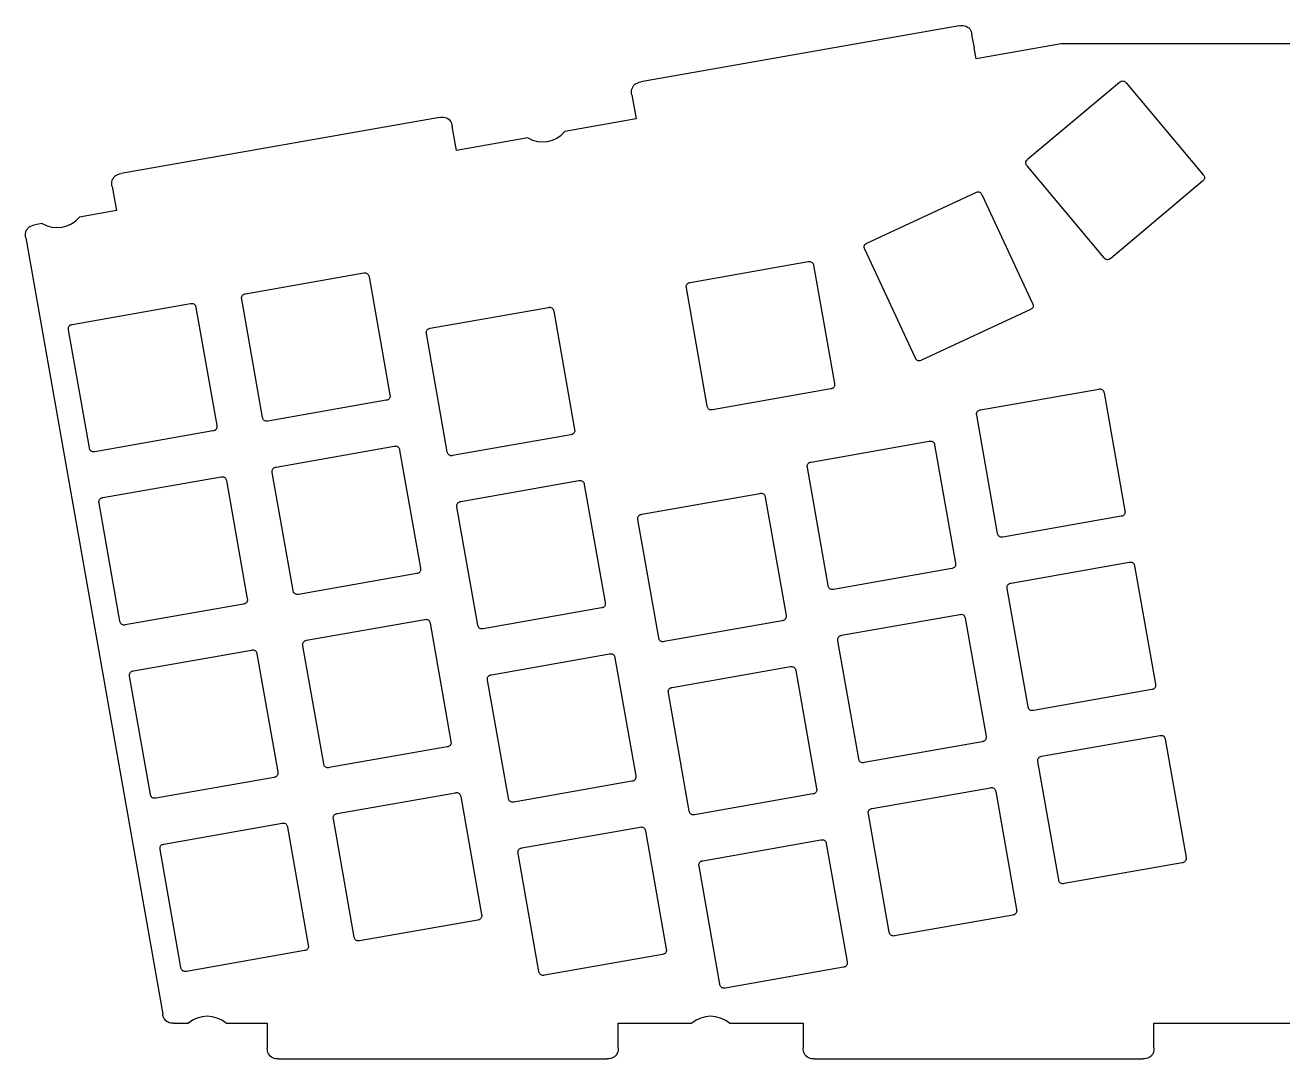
# Model space of a CAD drawing. Header units: millimetres. Extents: x -136 to 136, y -5 to 107.
# Drawn here: x -136.2 to 0, y -4.7 to 107.3 of the extents above; entities that cross this region are included whole.
import ezdxf

# ---------------------------------------------------------------- set-up
doc = ezdxf.new("R2010")
doc.units = ezdxf.units.MM
doc.layers.get('0').update_dxf_attribs({"linetype": 'CONTINUOUS'})

msp = doc.modelspace()

# ---------------------------------------------------------------- linework, layer by layer
for p, q in [((-35.07, 107.22), (-69.54, 101.14)), ((-33.42, 104.82), (-33.68, 106.24)), ((-24.03, 105.26), (-33.22, 103.63)), ((24.03, 105.26), (-24.03, 105.26)), ((-33.22, 103.63), (-33.43, 104.82)), ((-33.43, 104.82), (-33.42, 104.82)), ((-27.66, 92.76), (-17.7, 101.11)), ((-17, 101.05), (-8.64, 91.09)), ((-70.51, 99.75), (-70.26, 98.32)), ((-70.26, 98.32), (-70.26, 98.32)), ((-70.26, 98.32), (-70.05, 97.14)), ((-91.35, 97.29), (-125.82, 91.22)), ((-70.05, 97.14), (-77.76, 95.78)), ((-89.71, 94.89), (-89.96, 96.32)), ((-89.5, 93.71), (-89.71, 94.89)), ((-89.71, 94.89), (-89.71, 94.89)), ((-81.78, 95.07), (-89.5, 93.71)), ((-19.37, 82.09), (-27.72, 92.05)), ((-8.7, 90.39), (-18.66, 82.03)), ((-126.79, 89.83), (-126.54, 88.4)), ((-45.06, 83.68), (-33.28, 89.18)), ((-32.61, 88.94), (-27.12, 77.15)), ((-126.33, 87.22), (-130.34, 86.51)), ((-126.54, 88.4), (-126.54, 88.4)), ((-126.54, 88.4), (-126.33, 87.22)), ((-134.36, 85.8), (-135.17, 85.66)), ((-136.14, 84.27), (-121.32, 0.19)), ((-39.81, 71.24), (-45.3, 83.02)), ((-112.35, 78.19), (-99.55, 80.45)), ((-64.21, 79.43), (-51.41, 81.68)), ((-50.83, 81.28), (-48.57, 68.47)), ((-98.97, 80.04), (-96.71, 67.24)), ((-62.36, 66.04), (-64.61, 78.85)), ((-131.11, 74.88), (-118.31, 77.14)), ((-117.73, 76.73), (-115.47, 63.93)), ((-110.5, 64.81), (-112.76, 77.61)), ((-92.35, 74.46), (-79.55, 76.72)), ((-78.97, 76.31), (-76.71, 63.51)), ((-27.36, 76.49), (-39.14, 71)), ((-129.26, 61.5), (-131.52, 74.3)), ((-90.5, 61.08), (-92.76, 73.88)), ((-48.98, 67.9), (-61.78, 65.64)), ((-32.76, 65.63), (-19.96, 67.88)), ((-19.38, 67.48), (-17.12, 54.68)), ((-97.12, 66.66), (-109.92, 64.4)), ((-30.91, 52.24), (-33.17, 65.05)), ((-115.88, 63.35), (-128.68, 61.1)), ((-77.12, 62.93), (-89.92, 60.68)), ((-109.04, 59.43), (-96.24, 61.69)), ((-51.11, 59.97), (-38.3, 62.23)), ((-37.73, 61.83), (-35.47, 49.02)), ((-95.66, 61.28), (-93.4, 48.48)), ((-107.19, 46.05), (-109.45, 58.85)), ((-49.26, 46.59), (-51.51, 59.39)), ((-127.8, 56.12), (-115, 58.38)), ((-114.42, 57.97), (-112.16, 45.17)), ((-89.04, 55.7), (-76.24, 57.96)), ((-75.66, 57.55), (-73.4, 44.75)), ((-69.45, 54.32), (-56.65, 56.58)), ((-56.07, 56.17), (-53.82, 43.37)), ((-125.95, 42.74), (-128.21, 55.54)), ((-87.19, 42.32), (-89.45, 55.12)), ((-67.6, 40.94), (-69.86, 53.74)), ((-17.53, 54.1), (-30.33, 51.84)), ((-29.45, 46.87), (-16.65, 49.12)), ((-93.81, 47.9), (-106.61, 45.64)), ((-35.87, 48.44), (-48.68, 46.19)), ((-16.07, 48.72), (-13.81, 35.92)), ((-27.6, 33.48), (-29.86, 46.29)), ((-112.57, 44.59), (-125.37, 42.33)), ((-73.81, 44.17), (-86.61, 41.92)), ((-105.73, 40.67), (-92.93, 42.93)), ((-92.35, 42.52), (-90.1, 29.72)), ((-54.22, 42.79), (-67.02, 40.53)), ((-47.8, 41.21), (-35, 43.47)), ((-34.42, 43.06), (-32.16, 30.26)), ((-124.5, 37.36), (-111.69, 39.62)), ((-103.88, 27.29), (-106.14, 40.09)), ((-45.95, 27.83), (-48.2, 40.63)), ((-111.11, 39.21), (-108.86, 26.41)), ((-85.73, 36.94), (-72.93, 39.2)), ((-72.35, 38.79), (-70.09, 25.99)), ((-122.64, 23.98), (-124.9, 36.78)), ((-66.15, 35.56), (-53.34, 37.82)), ((-52.76, 37.41), (-50.51, 24.61)), ((-83.88, 23.56), (-86.14, 36.36)), ((-64.29, 22.18), (-66.55, 34.98)), ((-14.22, 35.34), (-27.02, 33.08)), ((-26.14, 28.11), (-13.34, 30.36)), ((-90.5, 29.14), (-103.3, 26.88)), ((-32.57, 29.68), (-45.37, 27.43)), ((-12.76, 29.96), (-10.5, 17.15)), ((-24.29, 14.72), (-26.55, 27.53)), ((-109.26, 25.83), (-122.06, 23.57)), ((-70.5, 25.41), (-83.3, 23.15)), ((-44.49, 22.45), (-31.69, 24.71)), ((-102.43, 21.91), (-89.62, 24.17)), ((-89.05, 23.76), (-86.79, 10.96)), ((-50.91, 24.03), (-63.72, 21.77)), ((-31.11, 24.3), (-28.85, 11.5)), ((-42.64, 9.07), (-44.9, 21.87)), ((-121.19, 18.6), (-108.39, 20.86)), ((-107.81, 20.45), (-105.55, 7.65)), ((-100.58, 8.53), (-102.83, 21.33)), ((-82.43, 18.18), (-69.62, 20.44)), ((-69.04, 20.03), (-66.79, 7.23)), ((-119.34, 5.22), (-121.59, 18.02)), ((-62.84, 16.8), (-50.04, 19.06)), ((-49.46, 18.65), (-47.2, 5.85)), ((-80.57, 4.8), (-82.83, 17.6)), ((-10.91, 16.58), (-23.71, 14.32)), ((-60.99, 3.42), (-63.24, 16.22)), ((-29.26, 10.92), (-42.06, 8.66)), ((-87.19, 10.38), (-100, 8.12)), ((-105.95, 7.07), (-118.76, 4.81)), ((-67.19, 6.65), (-79.99, 4.39)), ((-47.6, 5.27), (-60.41, 3.01)), ((-120.14, -0.8), (-118.54, -0.8)), ((-114.46, -0.8), (-109.99, -0.8)), ((-109.99, -0.8), (-109.99, -3.45)), ((-72, -3.45), (-72, -0.8)), ((-72, -0.8), (-64.02, -0.8)), ((-59.94, -0.8), (-51.96, -0.8)), ((-51.96, -0.8), (-51.96, -2)), ((-13.97, -2), (-13.97, -0.8)), ((-13.97, -0.8), (13.97, -0.8)), ((-51.96, -2), (-51.96, -2)), ((-51.96, -2), (-51.96, -3.45)), ((-13.97, -3.45), (-13.97, -2)), ((-13.97, -2), (-13.97, -2)), ((-108.79, -4.65), (-73.2, -4.65)), ((-50.76, -4.65), (-15.17, -4.65))]:
    msp.add_line(p, q)
for centre, start, end in [((-80.19, 97.79), 239.6324, 320.3676), ((-132.77, 88.52), 239.6324, 320.3676), ((-116.5, -3.2), 49.6324, 130.3676), ((-61.98, -3.2), 49.6324, 130.3676)]:
    msp.add_arc(centre, 3.15, start, end)
for points, knots in [([(-35.07, 107.22), (-34.86, 107.25), (-34.69, 107.29), (-34.45, 107.23), (-34.24, 107.17), (-34.05, 107.03), (-33.93, 106.89), (-33.78, 106.71), (-33.72, 106.48), (-33.68, 106.24)], [-0.1903911, -0.1903911, -0.1903911, -0.1903911, -0.1288167, -0.1288167, -0.1288167, -0.0725716, -0.0725716, -0.0725716, 0, 0, 0, 0]), ([(-70.51, 99.75), (-70.55, 99.95), (-70.58, 100.13), (-70.52, 100.36), (-70.46, 100.58), (-70.32, 100.77), (-70.18, 100.89), (-70, 101.04), (-69.77, 101.1), (-69.54, 101.14)], [-0.1903911, -0.1903911, -0.1903911, -0.1903911, -0.1288167, -0.1288167, -0.1288167, -0.0725716, -0.0725716, -0.0725716, 0, 0, 0, 0]), ([(-17.7, 101.11), (-17.66, 101.15), (-17.61, 101.19), (-17.49, 101.24), (-17.43, 101.25), (-17.32, 101.25), (-17.26, 101.24), (-17.15, 101.2), (-17.12, 101.17), (-17.05, 101.12), (-17.02, 101.08), (-17, 101.05)], [0, 0, 0, 0, 0.01822539, 0.01822539, 0.03211402, 0.03211402, 0.04489219, 0.04489219, 0.05539704, 0.05539704, 0.06799682, 0.06799682, 0.06799682, 0.06799682]), ([(-91.35, 97.29), (-91.15, 97.33), (-90.97, 97.37), (-90.74, 97.3), (-90.52, 97.24), (-90.33, 97.11), (-90.21, 96.97), (-90.06, 96.78), (-90, 96.56), (-89.96, 96.32)], [-0.1903911, -0.1903911, -0.1903911, -0.1903911, -0.1288167, -0.1288167, -0.1288167, -0.0725716, -0.0725716, -0.0725716, 0, 0, 0, 0]), ([(-27.72, 92.05), (-27.76, 92.1), (-27.8, 92.15), (-27.85, 92.27), (-27.86, 92.32), (-27.86, 92.43), (-27.85, 92.49), (-27.81, 92.6), (-27.78, 92.64), (-27.73, 92.7), (-27.69, 92.73), (-27.66, 92.76)], [0, 0, 0, 0, 0.01822539, 0.01822539, 0.03211402, 0.03211402, 0.04489219, 0.04489219, 0.05539704, 0.05539704, 0.06799682, 0.06799682, 0.06799682, 0.06799682]), ([(-126.79, 89.83), (-126.83, 90.03), (-126.86, 90.2), (-126.8, 90.44), (-126.74, 90.66), (-126.61, 90.84), (-126.46, 90.96), (-126.28, 91.12), (-126.06, 91.17), (-125.82, 91.22)], [-0.1903911, -0.1903911, -0.1903911, -0.1903911, -0.1288167, -0.1288167, -0.1288167, -0.0725716, -0.0725716, -0.0725716, 0, 0, 0, 0]), ([(-8.64, 91.09), (-8.6, 91.05), (-8.56, 91), (-8.51, 90.88), (-8.5, 90.82), (-8.5, 90.71), (-8.51, 90.65), (-8.55, 90.54), (-8.58, 90.51), (-8.64, 90.44), (-8.67, 90.41), (-8.7, 90.39)], [0, 0, 0, 0, 0.01822539, 0.01822539, 0.03211402, 0.03211402, 0.04489219, 0.04489219, 0.05539704, 0.05539704, 0.06799682, 0.06799682, 0.06799682, 0.06799682]), ([(-33.28, 89.18), (-33.22, 89.2), (-33.16, 89.23), (-33.03, 89.25), (-32.98, 89.24), (-32.87, 89.22), (-32.82, 89.19), (-32.72, 89.12), (-32.7, 89.09), (-32.65, 89.01), (-32.63, 88.98), (-32.61, 88.94)], [0, 0, 0, 0, 0.01822539, 0.01822539, 0.03211402, 0.03211402, 0.04489219, 0.04489219, 0.05539704, 0.05539704, 0.06799682, 0.06799682, 0.06799682, 0.06799682]), ([(-136.14, 84.27), (-136.18, 84.47), (-136.22, 84.64), (-136.15, 84.88), (-136.09, 85.1), (-135.96, 85.28), (-135.82, 85.4), (-135.63, 85.56), (-135.41, 85.62), (-135.17, 85.66)], [-0.1903911, -0.1903911, -0.1903911, -0.1903911, -0.1288167, -0.1288167, -0.1288167, -0.0725716, -0.0725716, -0.0725716, 0, 0, 0, 0]), ([(-45.3, 83.02), (-45.32, 83.08), (-45.35, 83.13), (-45.37, 83.26), (-45.37, 83.32), (-45.34, 83.42), (-45.31, 83.48), (-45.24, 83.57), (-45.21, 83.6), (-45.14, 83.65), (-45.1, 83.67), (-45.06, 83.68)], [0, 0, 0, 0, 0.01822539, 0.01822539, 0.03211402, 0.03211402, 0.04489219, 0.04489219, 0.05539704, 0.05539704, 0.06799682, 0.06799682, 0.06799682, 0.06799682]), ([(-18.66, 82.03), (-18.71, 81.99), (-18.76, 81.95), (-18.88, 81.9), (-18.93, 81.89), (-19.04, 81.89), (-19.1, 81.9), (-19.21, 81.94), (-19.25, 81.97), (-19.31, 82.03), (-19.34, 82.06), (-19.37, 82.09)], [0, 0, 0, 0, 0.01822539, 0.01822539, 0.03211402, 0.03211402, 0.04489219, 0.04489219, 0.05539704, 0.05539704, 0.06799682, 0.06799682, 0.06799682, 0.06799682]), ([(-99.55, 80.45), (-99.49, 80.46), (-99.42, 80.47), (-99.3, 80.45), (-99.25, 80.44), (-99.15, 80.38), (-99.1, 80.34), (-99.03, 80.25), (-99.01, 80.21), (-98.98, 80.13), (-98.98, 80.08), (-98.97, 80.04)], [0, 0, 0, 0, 0.01822539, 0.01822539, 0.03211402, 0.03211402, 0.04489219, 0.04489219, 0.05539704, 0.05539704, 0.06799682, 0.06799682, 0.06799682, 0.06799682]), ([(-51.41, 81.68), (-51.35, 81.69), (-51.28, 81.7), (-51.16, 81.69), (-51.1, 81.67), (-51.01, 81.61), (-50.96, 81.58), (-50.89, 81.48), (-50.87, 81.44), (-50.84, 81.36), (-50.83, 81.32), (-50.83, 81.28)], [0, 0, 0, 0, 0.01822539, 0.01822539, 0.03211402, 0.03211402, 0.04489219, 0.04489219, 0.05539704, 0.05539704, 0.06799682, 0.06799682, 0.06799682, 0.06799682]), ([(-64.61, 78.85), (-64.63, 78.91), (-64.64, 78.97), (-64.62, 79.1), (-64.6, 79.15), (-64.55, 79.24), (-64.51, 79.29), (-64.42, 79.36), (-64.38, 79.38), (-64.29, 79.41), (-64.25, 79.42), (-64.21, 79.43)], [0, 0, 0, 0, 0.01822539, 0.01822539, 0.03211402, 0.03211402, 0.04489219, 0.04489219, 0.05539704, 0.05539704, 0.06799682, 0.06799682, 0.06799682, 0.06799682]), ([(-112.76, 77.61), (-112.77, 77.67), (-112.78, 77.73), (-112.76, 77.86), (-112.74, 77.91), (-112.69, 78.01), (-112.65, 78.06), (-112.56, 78.13), (-112.52, 78.15), (-112.44, 78.18), (-112.39, 78.18), (-112.35, 78.19)], [0, 0, 0, 0, 0.01822539, 0.01822539, 0.03211402, 0.03211402, 0.04489219, 0.04489219, 0.05539704, 0.05539704, 0.06799682, 0.06799682, 0.06799682, 0.06799682]), ([(-118.31, 77.14), (-118.25, 77.15), (-118.19, 77.16), (-118.06, 77.15), (-118.01, 77.13), (-117.91, 77.07), (-117.86, 77.03), (-117.79, 76.94), (-117.77, 76.9), (-117.74, 76.82), (-117.74, 76.78), (-117.73, 76.73)], [0, 0, 0, 0, 0.01822539, 0.01822539, 0.03211402, 0.03211402, 0.04489219, 0.04489219, 0.05539704, 0.05539704, 0.06799682, 0.06799682, 0.06799682, 0.06799682]), ([(-79.55, 76.72), (-79.49, 76.73), (-79.42, 76.74), (-79.3, 76.73), (-79.24, 76.71), (-79.15, 76.65), (-79.1, 76.61), (-79.03, 76.52), (-79.01, 76.48), (-78.98, 76.4), (-78.98, 76.36), (-78.97, 76.31)], [0, 0, 0, 0, 0.01822539, 0.01822539, 0.03211402, 0.03211402, 0.04489219, 0.04489219, 0.05539704, 0.05539704, 0.06799682, 0.06799682, 0.06799682, 0.06799682]), ([(-27.12, 77.15), (-27.09, 77.1), (-27.06, 77.04), (-27.05, 76.91), (-27.05, 76.86), (-27.08, 76.75), (-27.1, 76.7), (-27.17, 76.6), (-27.21, 76.57), (-27.28, 76.53), (-27.32, 76.51), (-27.36, 76.49)], [0, 0, 0, 0, 0.01822539, 0.01822539, 0.03211402, 0.03211402, 0.04489219, 0.04489219, 0.05539704, 0.05539704, 0.06799682, 0.06799682, 0.06799682, 0.06799682]), ([(-131.52, 74.3), (-131.53, 74.36), (-131.54, 74.43), (-131.52, 74.55), (-131.5, 74.61), (-131.45, 74.7), (-131.41, 74.75), (-131.32, 74.82), (-131.28, 74.84), (-131.2, 74.87), (-131.15, 74.88), (-131.11, 74.88)], [0, 0, 0, 0, 0.01822539, 0.01822539, 0.03211402, 0.03211402, 0.04489219, 0.04489219, 0.05539704, 0.05539704, 0.06799682, 0.06799682, 0.06799682, 0.06799682]), ([(-92.76, 73.88), (-92.77, 73.94), (-92.78, 74.01), (-92.76, 74.14), (-92.74, 74.19), (-92.69, 74.28), (-92.65, 74.33), (-92.56, 74.4), (-92.52, 74.42), (-92.43, 74.45), (-92.39, 74.46), (-92.35, 74.46)], [0, 0, 0, 0, 0.01822539, 0.01822539, 0.03211402, 0.03211402, 0.04489219, 0.04489219, 0.05539704, 0.05539704, 0.06799682, 0.06799682, 0.06799682, 0.06799682]), ([(-39.14, 71), (-39.2, 70.97), (-39.25, 70.94), (-39.38, 70.93), (-39.44, 70.93), (-39.54, 70.96), (-39.6, 70.98), (-39.69, 71.05), (-39.72, 71.09), (-39.77, 71.16), (-39.79, 71.2), (-39.81, 71.24)], [0, 0, 0, 0, 0.01822539, 0.01822539, 0.03211402, 0.03211402, 0.04489219, 0.04489219, 0.05539704, 0.05539704, 0.06799682, 0.06799682, 0.06799682, 0.06799682]), ([(-48.57, 68.47), (-48.56, 68.41), (-48.55, 68.35), (-48.56, 68.22), (-48.58, 68.17), (-48.64, 68.08), (-48.68, 68.03), (-48.77, 67.96), (-48.81, 67.94), (-48.89, 67.91), (-48.93, 67.9), (-48.98, 67.9)], [0, 0, 0, 0, 0.01822539, 0.01822539, 0.03211402, 0.03211402, 0.04489219, 0.04489219, 0.05539704, 0.05539704, 0.06799682, 0.06799682, 0.06799682, 0.06799682]), ([(-96.71, 67.24), (-96.7, 67.18), (-96.69, 67.12), (-96.71, 66.99), (-96.72, 66.94), (-96.78, 66.84), (-96.82, 66.79), (-96.91, 66.72), (-96.95, 66.7), (-97.03, 66.68), (-97.08, 66.67), (-97.12, 66.66)], [0, 0, 0, 0, 0.01822539, 0.01822539, 0.03211402, 0.03211402, 0.04489219, 0.04489219, 0.05539704, 0.05539704, 0.06799682, 0.06799682, 0.06799682, 0.06799682]), ([(-19.96, 67.88), (-19.9, 67.89), (-19.83, 67.91), (-19.71, 67.89), (-19.65, 67.87), (-19.56, 67.82), (-19.51, 67.78), (-19.44, 67.69), (-19.42, 67.64), (-19.39, 67.56), (-19.39, 67.52), (-19.38, 67.48)], [0, 0, 0, 0, 0.01822539, 0.01822539, 0.03211402, 0.03211402, 0.04489219, 0.04489219, 0.05539704, 0.05539704, 0.06799682, 0.06799682, 0.06799682, 0.06799682]), ([(-61.78, 65.64), (-61.84, 65.63), (-61.9, 65.62), (-62.03, 65.63), (-62.08, 65.65), (-62.18, 65.71), (-62.22, 65.74), (-62.3, 65.84), (-62.31, 65.88), (-62.34, 65.96), (-62.35, 66), (-62.36, 66.04)], [0, 0, 0, 0, 0.01822539, 0.01822539, 0.03211402, 0.03211402, 0.04489219, 0.04489219, 0.05539704, 0.05539704, 0.06799682, 0.06799682, 0.06799682, 0.06799682]), ([(-33.17, 65.05), (-33.18, 65.11), (-33.19, 65.17), (-33.17, 65.3), (-33.15, 65.35), (-33.1, 65.45), (-33.06, 65.49), (-32.97, 65.56), (-32.93, 65.58), (-32.85, 65.61), (-32.8, 65.62), (-32.76, 65.63)], [0, 0, 0, 0, 0.01822539, 0.01822539, 0.03211402, 0.03211402, 0.04489219, 0.04489219, 0.05539704, 0.05539704, 0.06799682, 0.06799682, 0.06799682, 0.06799682]), ([(-109.92, 64.4), (-109.98, 64.39), (-110.04, 64.38), (-110.17, 64.4), (-110.22, 64.42), (-110.32, 64.47), (-110.37, 64.51), (-110.44, 64.6), (-110.46, 64.64), (-110.48, 64.72), (-110.49, 64.77), (-110.5, 64.81)], [0, 0, 0, 0, 0.01822539, 0.01822539, 0.03211402, 0.03211402, 0.04489219, 0.04489219, 0.05539704, 0.05539704, 0.06799682, 0.06799682, 0.06799682, 0.06799682]), ([(-115.47, 63.93), (-115.46, 63.87), (-115.45, 63.81), (-115.47, 63.68), (-115.48, 63.63), (-115.54, 63.53), (-115.58, 63.49), (-115.67, 63.41), (-115.71, 63.4), (-115.79, 63.37), (-115.84, 63.36), (-115.88, 63.35)], [0, 0, 0, 0, 0.01822539, 0.01822539, 0.03211402, 0.03211402, 0.04489219, 0.04489219, 0.05539704, 0.05539704, 0.06799682, 0.06799682, 0.06799682, 0.06799682]), ([(-76.71, 63.51), (-76.7, 63.45), (-76.69, 63.39), (-76.71, 63.26), (-76.72, 63.21), (-76.78, 63.11), (-76.82, 63.07), (-76.91, 63), (-76.95, 62.98), (-77.03, 62.95), (-77.07, 62.94), (-77.12, 62.93)], [0, 0, 0, 0, 0.01822539, 0.01822539, 0.03211402, 0.03211402, 0.04489219, 0.04489219, 0.05539704, 0.05539704, 0.06799682, 0.06799682, 0.06799682, 0.06799682]), ([(-128.68, 61.1), (-128.74, 61.08), (-128.8, 61.07), (-128.93, 61.09), (-128.98, 61.11), (-129.08, 61.16), (-129.13, 61.2), (-129.2, 61.29), (-129.22, 61.33), (-129.24, 61.42), (-129.25, 61.46), (-129.26, 61.5)], [0, 0, 0, 0, 0.01822539, 0.01822539, 0.03211402, 0.03211402, 0.04489219, 0.04489219, 0.05539704, 0.05539704, 0.06799682, 0.06799682, 0.06799682, 0.06799682]), ([(-96.24, 61.69), (-96.18, 61.7), (-96.12, 61.71), (-95.99, 61.69), (-95.94, 61.67), (-95.84, 61.62), (-95.79, 61.58), (-95.72, 61.49), (-95.7, 61.45), (-95.68, 61.37), (-95.67, 61.32), (-95.66, 61.28)], [0, 0, 0, 0, 0.01822539, 0.01822539, 0.03211402, 0.03211402, 0.04489219, 0.04489219, 0.05539704, 0.05539704, 0.06799682, 0.06799682, 0.06799682, 0.06799682]), ([(-38.3, 62.23), (-38.24, 62.24), (-38.18, 62.25), (-38.05, 62.24), (-38, 62.22), (-37.91, 62.16), (-37.86, 62.13), (-37.79, 62.03), (-37.77, 61.99), (-37.74, 61.91), (-37.73, 61.87), (-37.73, 61.83)], [0, 0, 0, 0, 0.01822539, 0.01822539, 0.03211402, 0.03211402, 0.04489219, 0.04489219, 0.05539704, 0.05539704, 0.06799682, 0.06799682, 0.06799682, 0.06799682]), ([(-89.92, 60.68), (-89.98, 60.67), (-90.04, 60.65), (-90.17, 60.67), (-90.22, 60.69), (-90.32, 60.74), (-90.37, 60.78), (-90.44, 60.87), (-90.46, 60.92), (-90.48, 61), (-90.49, 61.04), (-90.5, 61.08)], [0, 0, 0, 0, 0.01822539, 0.01822539, 0.03211402, 0.03211402, 0.04489219, 0.04489219, 0.05539704, 0.05539704, 0.06799682, 0.06799682, 0.06799682, 0.06799682]), ([(-51.51, 59.39), (-51.52, 59.45), (-51.53, 59.52), (-51.52, 59.65), (-51.5, 59.7), (-51.45, 59.79), (-51.41, 59.84), (-51.31, 59.91), (-51.27, 59.93), (-51.19, 59.96), (-51.15, 59.97), (-51.11, 59.97)], [0, 0, 0, 0, 0.01822539, 0.01822539, 0.03211402, 0.03211402, 0.04489219, 0.04489219, 0.05539704, 0.05539704, 0.06799682, 0.06799682, 0.06799682, 0.06799682]), ([(-109.45, 58.85), (-109.46, 58.91), (-109.47, 58.97), (-109.45, 59.1), (-109.44, 59.15), (-109.38, 59.25), (-109.34, 59.3), (-109.25, 59.37), (-109.21, 59.39), (-109.13, 59.41), (-109.08, 59.42), (-109.04, 59.43)], [0, 0, 0, 0, 0.01822539, 0.01822539, 0.03211402, 0.03211402, 0.04489219, 0.04489219, 0.05539704, 0.05539704, 0.06799682, 0.06799682, 0.06799682, 0.06799682]), ([(-115, 58.38), (-114.94, 58.39), (-114.88, 58.4), (-114.75, 58.38), (-114.7, 58.37), (-114.6, 58.31), (-114.55, 58.27), (-114.48, 58.18), (-114.46, 58.14), (-114.44, 58.06), (-114.43, 58.02), (-114.42, 57.97)], [0, 0, 0, 0, 0.01822539, 0.01822539, 0.03211402, 0.03211402, 0.04489219, 0.04489219, 0.05539704, 0.05539704, 0.06799682, 0.06799682, 0.06799682, 0.06799682]), ([(-76.24, 57.96), (-76.18, 57.97), (-76.12, 57.98), (-75.99, 57.97), (-75.94, 57.95), (-75.84, 57.89), (-75.79, 57.85), (-75.72, 57.76), (-75.7, 57.72), (-75.68, 57.64), (-75.67, 57.6), (-75.66, 57.55)], [0, 0, 0, 0, 0.01822539, 0.01822539, 0.03211402, 0.03211402, 0.04489219, 0.04489219, 0.05539704, 0.05539704, 0.06799682, 0.06799682, 0.06799682, 0.06799682]), ([(-128.21, 55.54), (-128.22, 55.6), (-128.23, 55.67), (-128.21, 55.79), (-128.2, 55.85), (-128.14, 55.94), (-128.1, 55.99), (-128.01, 56.06), (-127.97, 56.08), (-127.89, 56.11), (-127.85, 56.11), (-127.8, 56.12)], [0, 0, 0, 0, 0.01822539, 0.01822539, 0.03211402, 0.03211402, 0.04489219, 0.04489219, 0.05539704, 0.05539704, 0.06799682, 0.06799682, 0.06799682, 0.06799682]), ([(-56.65, 56.58), (-56.59, 56.59), (-56.53, 56.6), (-56.4, 56.58), (-56.35, 56.57), (-56.25, 56.51), (-56.21, 56.47), (-56.13, 56.38), (-56.12, 56.34), (-56.09, 56.26), (-56.08, 56.21), (-56.07, 56.17)], [0, 0, 0, 0, 0.01822539, 0.01822539, 0.03211402, 0.03211402, 0.04489219, 0.04489219, 0.05539704, 0.05539704, 0.06799682, 0.06799682, 0.06799682, 0.06799682]), ([(-89.45, 55.12), (-89.46, 55.18), (-89.47, 55.25), (-89.45, 55.37), (-89.43, 55.43), (-89.38, 55.52), (-89.34, 55.57), (-89.25, 55.64), (-89.21, 55.66), (-89.13, 55.69), (-89.08, 55.7), (-89.04, 55.7)], [0, 0, 0, 0, 0.01822539, 0.01822539, 0.03211402, 0.03211402, 0.04489219, 0.04489219, 0.05539704, 0.05539704, 0.06799682, 0.06799682, 0.06799682, 0.06799682]), ([(-17.12, 54.68), (-17.11, 54.62), (-17.1, 54.55), (-17.12, 54.42), (-17.13, 54.37), (-17.19, 54.28), (-17.23, 54.23), (-17.32, 54.16), (-17.36, 54.14), (-17.44, 54.11), (-17.48, 54.1), (-17.53, 54.1)], [0, 0, 0, 0, 0.01822539, 0.01822539, 0.03211402, 0.03211402, 0.04489219, 0.04489219, 0.05539704, 0.05539704, 0.06799682, 0.06799682, 0.06799682, 0.06799682]), ([(-69.86, 53.74), (-69.87, 53.8), (-69.88, 53.86), (-69.87, 53.99), (-69.85, 54.04), (-69.79, 54.14), (-69.75, 54.19), (-69.66, 54.26), (-69.62, 54.28), (-69.54, 54.31), (-69.5, 54.31), (-69.45, 54.32)], [0, 0, 0, 0, 0.01822539, 0.01822539, 0.03211402, 0.03211402, 0.04489219, 0.04489219, 0.05539704, 0.05539704, 0.06799682, 0.06799682, 0.06799682, 0.06799682]), ([(-30.33, 51.84), (-30.39, 51.83), (-30.45, 51.82), (-30.58, 51.83), (-30.63, 51.85), (-30.73, 51.91), (-30.78, 51.95), (-30.85, 52.04), (-30.87, 52.08), (-30.89, 52.16), (-30.9, 52.2), (-30.91, 52.24)], [0, 0, 0, 0, 0.01822539, 0.01822539, 0.03211402, 0.03211402, 0.04489219, 0.04489219, 0.05539704, 0.05539704, 0.06799682, 0.06799682, 0.06799682, 0.06799682]), ([(-16.65, 49.12), (-16.59, 49.13), (-16.53, 49.15), (-16.4, 49.13), (-16.35, 49.11), (-16.25, 49.06), (-16.2, 49.02), (-16.13, 48.93), (-16.11, 48.88), (-16.09, 48.8), (-16.08, 48.76), (-16.07, 48.72)], [0, 0, 0, 0, 0.01822539, 0.01822539, 0.03211402, 0.03211402, 0.04489219, 0.04489219, 0.05539704, 0.05539704, 0.06799682, 0.06799682, 0.06799682, 0.06799682]), ([(-93.4, 48.48), (-93.39, 48.42), (-93.38, 48.36), (-93.4, 48.23), (-93.42, 48.18), (-93.47, 48.08), (-93.51, 48.03), (-93.6, 47.96), (-93.64, 47.94), (-93.72, 47.91), (-93.77, 47.91), (-93.81, 47.9)], [0, 0, 0, 0, 0.01822539, 0.01822539, 0.03211402, 0.03211402, 0.04489219, 0.04489219, 0.05539704, 0.05539704, 0.06799682, 0.06799682, 0.06799682, 0.06799682]), ([(-35.47, 49.02), (-35.46, 48.96), (-35.45, 48.9), (-35.46, 48.77), (-35.48, 48.72), (-35.54, 48.62), (-35.57, 48.58), (-35.67, 48.51), (-35.71, 48.49), (-35.79, 48.46), (-35.83, 48.45), (-35.87, 48.44)], [0, 0, 0, 0, 0.01822539, 0.01822539, 0.03211402, 0.03211402, 0.04489219, 0.04489219, 0.05539704, 0.05539704, 0.06799682, 0.06799682, 0.06799682, 0.06799682]), ([(-48.68, 46.19), (-48.74, 46.18), (-48.8, 46.16), (-48.93, 46.18), (-48.98, 46.2), (-49.08, 46.25), (-49.12, 46.29), (-49.19, 46.38), (-49.21, 46.43), (-49.24, 46.51), (-49.25, 46.55), (-49.26, 46.59)], [0, 0, 0, 0, 0.01822539, 0.01822539, 0.03211402, 0.03211402, 0.04489219, 0.04489219, 0.05539704, 0.05539704, 0.06799682, 0.06799682, 0.06799682, 0.06799682]), ([(-29.86, 46.29), (-29.87, 46.35), (-29.88, 46.41), (-29.86, 46.54), (-29.85, 46.59), (-29.79, 46.69), (-29.75, 46.73), (-29.66, 46.8), (-29.62, 46.82), (-29.54, 46.85), (-29.49, 46.86), (-29.45, 46.87)], [0, 0, 0, 0, 0.01822539, 0.01822539, 0.03211402, 0.03211402, 0.04489219, 0.04489219, 0.05539704, 0.05539704, 0.06799682, 0.06799682, 0.06799682, 0.06799682]), ([(-112.16, 45.17), (-112.15, 45.11), (-112.14, 45.05), (-112.16, 44.92), (-112.18, 44.87), (-112.23, 44.77), (-112.27, 44.72), (-112.36, 44.65), (-112.4, 44.63), (-112.49, 44.61), (-112.53, 44.6), (-112.57, 44.59)], [0, 0, 0, 0, 0.01822539, 0.01822539, 0.03211402, 0.03211402, 0.04489219, 0.04489219, 0.05539704, 0.05539704, 0.06799682, 0.06799682, 0.06799682, 0.06799682]), ([(-106.61, 45.64), (-106.67, 45.63), (-106.74, 45.62), (-106.86, 45.64), (-106.92, 45.66), (-107.01, 45.71), (-107.06, 45.75), (-107.13, 45.84), (-107.15, 45.88), (-107.18, 45.96), (-107.18, 46.01), (-107.19, 46.05)], [0, 0, 0, 0, 0.01822539, 0.01822539, 0.03211402, 0.03211402, 0.04489219, 0.04489219, 0.05539704, 0.05539704, 0.06799682, 0.06799682, 0.06799682, 0.06799682]), ([(-73.4, 44.75), (-73.39, 44.69), (-73.38, 44.63), (-73.4, 44.5), (-73.42, 44.45), (-73.47, 44.35), (-73.51, 44.31), (-73.6, 44.23), (-73.64, 44.22), (-73.72, 44.19), (-73.77, 44.18), (-73.81, 44.17)], [0, 0, 0, 0, 0.01822539, 0.01822539, 0.03211402, 0.03211402, 0.04489219, 0.04489219, 0.05539704, 0.05539704, 0.06799682, 0.06799682, 0.06799682, 0.06799682]), ([(-125.37, 42.33), (-125.43, 42.32), (-125.5, 42.31), (-125.62, 42.33), (-125.68, 42.35), (-125.77, 42.4), (-125.82, 42.44), (-125.89, 42.53), (-125.91, 42.57), (-125.94, 42.66), (-125.94, 42.7), (-125.95, 42.74)], [0, 0, 0, 0, 0.01822539, 0.01822539, 0.03211402, 0.03211402, 0.04489219, 0.04489219, 0.05539704, 0.05539704, 0.06799682, 0.06799682, 0.06799682, 0.06799682]), ([(-92.93, 42.93), (-92.87, 42.94), (-92.81, 42.95), (-92.68, 42.93), (-92.63, 42.91), (-92.53, 42.86), (-92.49, 42.82), (-92.42, 42.73), (-92.4, 42.69), (-92.37, 42.61), (-92.36, 42.56), (-92.35, 42.52)], [0, 0, 0, 0, 0.01822539, 0.01822539, 0.03211402, 0.03211402, 0.04489219, 0.04489219, 0.05539704, 0.05539704, 0.06799682, 0.06799682, 0.06799682, 0.06799682]), ([(-86.61, 41.92), (-86.67, 41.9), (-86.73, 41.89), (-86.86, 41.91), (-86.91, 41.93), (-87.01, 41.98), (-87.06, 42.02), (-87.13, 42.11), (-87.15, 42.15), (-87.18, 42.24), (-87.18, 42.28), (-87.19, 42.32)], [0, 0, 0, 0, 0.01822539, 0.01822539, 0.03211402, 0.03211402, 0.04489219, 0.04489219, 0.05539704, 0.05539704, 0.06799682, 0.06799682, 0.06799682, 0.06799682]), ([(-53.82, 43.37), (-53.8, 43.31), (-53.79, 43.25), (-53.81, 43.12), (-53.83, 43.07), (-53.88, 42.97), (-53.92, 42.92), (-54.01, 42.85), (-54.05, 42.83), (-54.14, 42.81), (-54.18, 42.8), (-54.22, 42.79)], [0, 0, 0, 0, 0.01822539, 0.01822539, 0.03211402, 0.03211402, 0.04489219, 0.04489219, 0.05539704, 0.05539704, 0.06799682, 0.06799682, 0.06799682, 0.06799682]), ([(-35, 43.47), (-34.94, 43.48), (-34.87, 43.49), (-34.75, 43.48), (-34.69, 43.46), (-34.6, 43.4), (-34.55, 43.36), (-34.48, 43.27), (-34.46, 43.23), (-34.43, 43.15), (-34.42, 43.11), (-34.42, 43.06)], [0, 0, 0, 0, 0.01822539, 0.01822539, 0.03211402, 0.03211402, 0.04489219, 0.04489219, 0.05539704, 0.05539704, 0.06799682, 0.06799682, 0.06799682, 0.06799682]), ([(-67.02, 40.53), (-67.08, 40.52), (-67.15, 40.51), (-67.27, 40.53), (-67.33, 40.55), (-67.42, 40.6), (-67.47, 40.64), (-67.54, 40.73), (-67.56, 40.77), (-67.59, 40.85), (-67.6, 40.9), (-67.6, 40.94)], [0, 0, 0, 0, 0.01822539, 0.01822539, 0.03211402, 0.03211402, 0.04489219, 0.04489219, 0.05539704, 0.05539704, 0.06799682, 0.06799682, 0.06799682, 0.06799682]), ([(-48.2, 40.63), (-48.22, 40.69), (-48.23, 40.76), (-48.21, 40.88), (-48.19, 40.94), (-48.14, 41.03), (-48.1, 41.08), (-48.01, 41.15), (-47.97, 41.17), (-47.88, 41.2), (-47.84, 41.21), (-47.8, 41.21)], [0, 0, 0, 0, 0.01822539, 0.01822539, 0.03211402, 0.03211402, 0.04489219, 0.04489219, 0.05539704, 0.05539704, 0.06799682, 0.06799682, 0.06799682, 0.06799682]), ([(-111.69, 39.62), (-111.63, 39.63), (-111.57, 39.64), (-111.44, 39.62), (-111.39, 39.61), (-111.29, 39.55), (-111.25, 39.51), (-111.18, 39.42), (-111.16, 39.38), (-111.13, 39.3), (-111.12, 39.25), (-111.11, 39.21)], [0, 0, 0, 0, 0.01822539, 0.01822539, 0.03211402, 0.03211402, 0.04489219, 0.04489219, 0.05539704, 0.05539704, 0.06799682, 0.06799682, 0.06799682, 0.06799682]), ([(-106.14, 40.09), (-106.15, 40.15), (-106.16, 40.21), (-106.15, 40.34), (-106.13, 40.39), (-106.07, 40.49), (-106.03, 40.54), (-105.94, 40.61), (-105.9, 40.63), (-105.82, 40.65), (-105.78, 40.66), (-105.73, 40.67)], [0, 0, 0, 0, 0.01822539, 0.01822539, 0.03211402, 0.03211402, 0.04489219, 0.04489219, 0.05539704, 0.05539704, 0.06799682, 0.06799682, 0.06799682, 0.06799682]), ([(-72.93, 39.2), (-72.87, 39.21), (-72.81, 39.22), (-72.68, 39.2), (-72.63, 39.19), (-72.53, 39.13), (-72.48, 39.09), (-72.41, 39), (-72.39, 38.96), (-72.37, 38.88), (-72.36, 38.84), (-72.35, 38.79)], [0, 0, 0, 0, 0.01822539, 0.01822539, 0.03211402, 0.03211402, 0.04489219, 0.04489219, 0.05539704, 0.05539704, 0.06799682, 0.06799682, 0.06799682, 0.06799682]), ([(-124.9, 36.78), (-124.91, 36.84), (-124.92, 36.91), (-124.91, 37.03), (-124.89, 37.09), (-124.83, 37.18), (-124.8, 37.23), (-124.7, 37.3), (-124.66, 37.32), (-124.58, 37.35), (-124.54, 37.35), (-124.5, 37.36)], [0, 0, 0, 0, 0.01822539, 0.01822539, 0.03211402, 0.03211402, 0.04489219, 0.04489219, 0.05539704, 0.05539704, 0.06799682, 0.06799682, 0.06799682, 0.06799682]), ([(-86.14, 36.36), (-86.15, 36.42), (-86.16, 36.49), (-86.14, 36.61), (-86.13, 36.67), (-86.07, 36.76), (-86.03, 36.81), (-85.94, 36.88), (-85.9, 36.9), (-85.82, 36.93), (-85.78, 36.93), (-85.73, 36.94)], [0, 0, 0, 0, 0.01822539, 0.01822539, 0.03211402, 0.03211402, 0.04489219, 0.04489219, 0.05539704, 0.05539704, 0.06799682, 0.06799682, 0.06799682, 0.06799682]), ([(-53.34, 37.82), (-53.28, 37.83), (-53.22, 37.84), (-53.09, 37.82), (-53.04, 37.8), (-52.94, 37.75), (-52.9, 37.71), (-52.83, 37.62), (-52.81, 37.58), (-52.78, 37.5), (-52.77, 37.45), (-52.76, 37.41)], [0, 0, 0, 0, 0.01822539, 0.01822539, 0.03211402, 0.03211402, 0.04489219, 0.04489219, 0.05539704, 0.05539704, 0.06799682, 0.06799682, 0.06799682, 0.06799682]), ([(-66.55, 34.98), (-66.56, 35.04), (-66.57, 35.1), (-66.56, 35.23), (-66.54, 35.28), (-66.48, 35.38), (-66.45, 35.43), (-66.35, 35.5), (-66.31, 35.52), (-66.23, 35.54), (-66.19, 35.55), (-66.15, 35.56)], [0, 0, 0, 0, 0.01822539, 0.01822539, 0.03211402, 0.03211402, 0.04489219, 0.04489219, 0.05539704, 0.05539704, 0.06799682, 0.06799682, 0.06799682, 0.06799682]), ([(-13.81, 35.92), (-13.8, 35.86), (-13.79, 35.79), (-13.81, 35.66), (-13.83, 35.61), (-13.88, 35.52), (-13.92, 35.47), (-14.01, 35.4), (-14.05, 35.38), (-14.13, 35.35), (-14.18, 35.34), (-14.22, 35.34)], [0, 0, 0, 0, 0.01822539, 0.01822539, 0.03211402, 0.03211402, 0.04489219, 0.04489219, 0.05539704, 0.05539704, 0.06799682, 0.06799682, 0.06799682, 0.06799682]), ([(-27.02, 33.08), (-27.08, 33.07), (-27.14, 33.06), (-27.27, 33.07), (-27.32, 33.09), (-27.42, 33.15), (-27.47, 33.18), (-27.54, 33.28), (-27.56, 33.32), (-27.59, 33.4), (-27.59, 33.44), (-27.6, 33.48)], [0, 0, 0, 0, 0.01822539, 0.01822539, 0.03211402, 0.03211402, 0.04489219, 0.04489219, 0.05539704, 0.05539704, 0.06799682, 0.06799682, 0.06799682, 0.06799682]), ([(-32.16, 30.26), (-32.15, 30.2), (-32.14, 30.14), (-32.15, 30.01), (-32.17, 29.96), (-32.23, 29.86), (-32.27, 29.82), (-32.36, 29.74), (-32.4, 29.73), (-32.48, 29.7), (-32.52, 29.69), (-32.57, 29.68)], [0, 0, 0, 0, 0.01822539, 0.01822539, 0.03211402, 0.03211402, 0.04489219, 0.04489219, 0.05539704, 0.05539704, 0.06799682, 0.06799682, 0.06799682, 0.06799682]), ([(-13.34, 30.36), (-13.28, 30.37), (-13.22, 30.38), (-13.09, 30.37), (-13.04, 30.35), (-12.94, 30.3), (-12.89, 30.26), (-12.82, 30.16), (-12.81, 30.12), (-12.78, 30.04), (-12.77, 30), (-12.76, 29.96)], [0, 0, 0, 0, 0.01822539, 0.01822539, 0.03211402, 0.03211402, 0.04489219, 0.04489219, 0.05539704, 0.05539704, 0.06799682, 0.06799682, 0.06799682, 0.06799682]), ([(-90.1, 29.72), (-90.09, 29.66), (-90.07, 29.59), (-90.09, 29.47), (-90.11, 29.42), (-90.16, 29.32), (-90.2, 29.27), (-90.29, 29.2), (-90.34, 29.18), (-90.42, 29.15), (-90.46, 29.15), (-90.5, 29.14)], [0, 0, 0, 0, 0.01822539, 0.01822539, 0.03211402, 0.03211402, 0.04489219, 0.04489219, 0.05539704, 0.05539704, 0.06799682, 0.06799682, 0.06799682, 0.06799682]), ([(-103.3, 26.88), (-103.36, 26.87), (-103.43, 26.86), (-103.56, 26.88), (-103.61, 26.89), (-103.7, 26.95), (-103.75, 26.99), (-103.82, 27.08), (-103.84, 27.12), (-103.87, 27.2), (-103.88, 27.25), (-103.88, 27.29)], [0, 0, 0, 0, 0.01822539, 0.01822539, 0.03211402, 0.03211402, 0.04489219, 0.04489219, 0.05539704, 0.05539704, 0.06799682, 0.06799682, 0.06799682, 0.06799682]), ([(-45.37, 27.43), (-45.43, 27.42), (-45.49, 27.4), (-45.62, 27.42), (-45.67, 27.44), (-45.77, 27.49), (-45.81, 27.53), (-45.89, 27.62), (-45.9, 27.67), (-45.93, 27.75), (-45.94, 27.79), (-45.95, 27.83)], [0, 0, 0, 0, 0.01822539, 0.01822539, 0.03211402, 0.03211402, 0.04489219, 0.04489219, 0.05539704, 0.05539704, 0.06799682, 0.06799682, 0.06799682, 0.06799682]), ([(-26.55, 27.53), (-26.56, 27.59), (-26.57, 27.65), (-26.55, 27.78), (-26.54, 27.83), (-26.48, 27.93), (-26.44, 27.97), (-26.35, 28.04), (-26.31, 28.06), (-26.23, 28.09), (-26.19, 28.1), (-26.14, 28.11)], [0, 0, 0, 0, 0.01822539, 0.01822539, 0.03211402, 0.03211402, 0.04489219, 0.04489219, 0.05539704, 0.05539704, 0.06799682, 0.06799682, 0.06799682, 0.06799682]), ([(-108.86, 26.41), (-108.85, 26.35), (-108.83, 26.29), (-108.85, 26.16), (-108.87, 26.11), (-108.92, 26.01), (-108.96, 25.96), (-109.05, 25.89), (-109.1, 25.87), (-109.18, 25.85), (-109.22, 25.84), (-109.26, 25.83)], [0, 0, 0, 0, 0.01822539, 0.01822539, 0.03211402, 0.03211402, 0.04489219, 0.04489219, 0.05539704, 0.05539704, 0.06799682, 0.06799682, 0.06799682, 0.06799682]), ([(-70.09, 25.99), (-70.08, 25.93), (-70.07, 25.87), (-70.09, 25.74), (-70.11, 25.69), (-70.16, 25.59), (-70.2, 25.54), (-70.29, 25.47), (-70.33, 25.45), (-70.42, 25.43), (-70.46, 25.42), (-70.5, 25.41)], [0, 0, 0, 0, 0.01822539, 0.01822539, 0.03211402, 0.03211402, 0.04489219, 0.04489219, 0.05539704, 0.05539704, 0.06799682, 0.06799682, 0.06799682, 0.06799682]), ([(-50.51, 24.61), (-50.5, 24.55), (-50.49, 24.49), (-50.5, 24.36), (-50.52, 24.31), (-50.57, 24.21), (-50.61, 24.16), (-50.71, 24.09), (-50.75, 24.07), (-50.83, 24.04), (-50.87, 24.04), (-50.91, 24.03)], [0, 0, 0, 0, 0.01822539, 0.01822539, 0.03211402, 0.03211402, 0.04489219, 0.04489219, 0.05539704, 0.05539704, 0.06799682, 0.06799682, 0.06799682, 0.06799682]), ([(-31.69, 24.71), (-31.63, 24.72), (-31.56, 24.73), (-31.44, 24.72), (-31.39, 24.7), (-31.29, 24.64), (-31.24, 24.6), (-31.17, 24.51), (-31.15, 24.47), (-31.12, 24.39), (-31.12, 24.35), (-31.11, 24.3)], [0, 0, 0, 0, 0.01822539, 0.01822539, 0.03211402, 0.03211402, 0.04489219, 0.04489219, 0.05539704, 0.05539704, 0.06799682, 0.06799682, 0.06799682, 0.06799682]), ([(-122.06, 23.57), (-122.12, 23.56), (-122.19, 23.55), (-122.32, 23.57), (-122.37, 23.59), (-122.46, 23.64), (-122.51, 23.68), (-122.58, 23.77), (-122.6, 23.81), (-122.63, 23.89), (-122.64, 23.94), (-122.64, 23.98)], [0, 0, 0, 0, 0.01822539, 0.01822539, 0.03211402, 0.03211402, 0.04489219, 0.04489219, 0.05539704, 0.05539704, 0.06799682, 0.06799682, 0.06799682, 0.06799682]), ([(-89.62, 24.17), (-89.56, 24.18), (-89.5, 24.19), (-89.37, 24.17), (-89.32, 24.15), (-89.23, 24.1), (-89.18, 24.06), (-89.11, 23.97), (-89.09, 23.93), (-89.06, 23.85), (-89.05, 23.8), (-89.05, 23.76)], [0, 0, 0, 0, 0.01822539, 0.01822539, 0.03211402, 0.03211402, 0.04489219, 0.04489219, 0.05539704, 0.05539704, 0.06799682, 0.06799682, 0.06799682, 0.06799682]), ([(-83.3, 23.15), (-83.36, 23.14), (-83.43, 23.13), (-83.55, 23.15), (-83.61, 23.17), (-83.7, 23.22), (-83.75, 23.26), (-83.82, 23.35), (-83.84, 23.39), (-83.87, 23.48), (-83.87, 23.52), (-83.88, 23.56)], [0, 0, 0, 0, 0.01822539, 0.01822539, 0.03211402, 0.03211402, 0.04489219, 0.04489219, 0.05539704, 0.05539704, 0.06799682, 0.06799682, 0.06799682, 0.06799682]), ([(-102.83, 21.33), (-102.84, 21.39), (-102.85, 21.45), (-102.84, 21.58), (-102.82, 21.63), (-102.76, 21.73), (-102.73, 21.78), (-102.63, 21.85), (-102.59, 21.87), (-102.51, 21.89), (-102.47, 21.9), (-102.43, 21.91)], [0, 0, 0, 0, 0.01822539, 0.01822539, 0.03211402, 0.03211402, 0.04489219, 0.04489219, 0.05539704, 0.05539704, 0.06799682, 0.06799682, 0.06799682, 0.06799682]), ([(-63.72, 21.77), (-63.78, 21.76), (-63.84, 21.75), (-63.97, 21.77), (-64.02, 21.79), (-64.11, 21.84), (-64.16, 21.88), (-64.23, 21.97), (-64.25, 22.01), (-64.28, 22.09), (-64.29, 22.14), (-64.29, 22.18)], [0, 0, 0, 0, 0.01822539, 0.01822539, 0.03211402, 0.03211402, 0.04489219, 0.04489219, 0.05539704, 0.05539704, 0.06799682, 0.06799682, 0.06799682, 0.06799682]), ([(-44.9, 21.87), (-44.91, 21.93), (-44.92, 22), (-44.9, 22.12), (-44.88, 22.18), (-44.83, 22.27), (-44.79, 22.32), (-44.7, 22.39), (-44.66, 22.41), (-44.58, 22.44), (-44.53, 22.44), (-44.49, 22.45)], [0, 0, 0, 0, 0.01822539, 0.01822539, 0.03211402, 0.03211402, 0.04489219, 0.04489219, 0.05539704, 0.05539704, 0.06799682, 0.06799682, 0.06799682, 0.06799682]), ([(-108.39, 20.86), (-108.33, 20.87), (-108.26, 20.88), (-108.13, 20.86), (-108.08, 20.85), (-107.99, 20.79), (-107.94, 20.75), (-107.87, 20.66), (-107.85, 20.62), (-107.82, 20.54), (-107.81, 20.49), (-107.81, 20.45)], [0, 0, 0, 0, 0.01822539, 0.01822539, 0.03211402, 0.03211402, 0.04489219, 0.04489219, 0.05539704, 0.05539704, 0.06799682, 0.06799682, 0.06799682, 0.06799682]), ([(-69.62, 20.44), (-69.56, 20.45), (-69.5, 20.46), (-69.37, 20.44), (-69.32, 20.43), (-69.22, 20.37), (-69.18, 20.33), (-69.11, 20.24), (-69.09, 20.2), (-69.06, 20.12), (-69.05, 20.07), (-69.04, 20.03)], [0, 0, 0, 0, 0.01822539, 0.01822539, 0.03211402, 0.03211402, 0.04489219, 0.04489219, 0.05539704, 0.05539704, 0.06799682, 0.06799682, 0.06799682, 0.06799682]), ([(-50.04, 19.06), (-49.98, 19.07), (-49.91, 19.08), (-49.78, 19.06), (-49.73, 19.04), (-49.64, 18.99), (-49.59, 18.95), (-49.52, 18.86), (-49.5, 18.82), (-49.47, 18.74), (-49.46, 18.69), (-49.46, 18.65)], [0, 0, 0, 0, 0.01822539, 0.01822539, 0.03211402, 0.03211402, 0.04489219, 0.04489219, 0.05539704, 0.05539704, 0.06799682, 0.06799682, 0.06799682, 0.06799682]), ([(-121.59, 18.02), (-121.6, 18.08), (-121.61, 18.15), (-121.6, 18.27), (-121.58, 18.32), (-121.53, 18.42), (-121.49, 18.47), (-121.39, 18.54), (-121.35, 18.56), (-121.27, 18.59), (-121.23, 18.59), (-121.19, 18.6)], [0, 0, 0, 0, 0.01822539, 0.01822539, 0.03211402, 0.03211402, 0.04489219, 0.04489219, 0.05539704, 0.05539704, 0.06799682, 0.06799682, 0.06799682, 0.06799682]), ([(-82.83, 17.6), (-82.84, 17.66), (-82.85, 17.73), (-82.84, 17.85), (-82.82, 17.91), (-82.76, 18), (-82.73, 18.05), (-82.63, 18.12), (-82.59, 18.14), (-82.51, 18.17), (-82.47, 18.17), (-82.43, 18.18)], [0, 0, 0, 0, 0.01822539, 0.01822539, 0.03211402, 0.03211402, 0.04489219, 0.04489219, 0.05539704, 0.05539704, 0.06799682, 0.06799682, 0.06799682, 0.06799682]), ([(-63.24, 16.22), (-63.25, 16.28), (-63.27, 16.34), (-63.25, 16.47), (-63.23, 16.52), (-63.18, 16.62), (-63.14, 16.67), (-63.05, 16.74), (-63, 16.76), (-62.92, 16.78), (-62.88, 16.79), (-62.84, 16.8)], [0, 0, 0, 0, 0.01822539, 0.01822539, 0.03211402, 0.03211402, 0.04489219, 0.04489219, 0.05539704, 0.05539704, 0.06799682, 0.06799682, 0.06799682, 0.06799682]), ([(-10.5, 17.15), (-10.49, 17.09), (-10.48, 17.03), (-10.5, 16.9), (-10.52, 16.85), (-10.57, 16.76), (-10.61, 16.71), (-10.7, 16.64), (-10.74, 16.62), (-10.83, 16.59), (-10.87, 16.58), (-10.91, 16.58)], [0, 0, 0, 0, 0.01822539, 0.01822539, 0.03211402, 0.03211402, 0.04489219, 0.04489219, 0.05539704, 0.05539704, 0.06799682, 0.06799682, 0.06799682, 0.06799682]), ([(-23.71, 14.32), (-23.77, 14.31), (-23.84, 14.3), (-23.96, 14.31), (-24.02, 14.33), (-24.11, 14.39), (-24.16, 14.42), (-24.23, 14.52), (-24.25, 14.56), (-24.28, 14.64), (-24.28, 14.68), (-24.29, 14.72)], [0, 0, 0, 0, 0.01822539, 0.01822539, 0.03211402, 0.03211402, 0.04489219, 0.04489219, 0.05539704, 0.05539704, 0.06799682, 0.06799682, 0.06799682, 0.06799682]), ([(-86.79, 10.96), (-86.78, 10.9), (-86.77, 10.83), (-86.78, 10.71), (-86.8, 10.65), (-86.86, 10.56), (-86.89, 10.51), (-86.99, 10.44), (-87.03, 10.42), (-87.11, 10.39), (-87.15, 10.39), (-87.19, 10.38)], [0, 0, 0, 0, 0.01822539, 0.01822539, 0.03211402, 0.03211402, 0.04489219, 0.04489219, 0.05539704, 0.05539704, 0.06799682, 0.06799682, 0.06799682, 0.06799682]), ([(-28.85, 11.5), (-28.84, 11.44), (-28.83, 11.38), (-28.85, 11.25), (-28.86, 11.2), (-28.92, 11.1), (-28.96, 11.06), (-29.05, 10.98), (-29.09, 10.97), (-29.17, 10.94), (-29.22, 10.93), (-29.26, 10.92)], [0, 0, 0, 0, 0.01822539, 0.01822539, 0.03211402, 0.03211402, 0.04489219, 0.04489219, 0.05539704, 0.05539704, 0.06799682, 0.06799682, 0.06799682, 0.06799682]), ([(-100, 8.12), (-100.06, 8.11), (-100.12, 8.1), (-100.25, 8.12), (-100.3, 8.13), (-100.39, 8.19), (-100.44, 8.23), (-100.51, 8.32), (-100.53, 8.36), (-100.56, 8.44), (-100.57, 8.49), (-100.58, 8.53)], [0, 0, 0, 0, 0.01822539, 0.01822539, 0.03211402, 0.03211402, 0.04489219, 0.04489219, 0.05539704, 0.05539704, 0.06799682, 0.06799682, 0.06799682, 0.06799682]), ([(-42.06, 8.66), (-42.12, 8.65), (-42.18, 8.64), (-42.31, 8.66), (-42.36, 8.68), (-42.46, 8.73), (-42.51, 8.77), (-42.58, 8.86), (-42.6, 8.9), (-42.62, 8.99), (-42.63, 9.03), (-42.64, 9.07)], [0, 0, 0, 0, 0.01822539, 0.01822539, 0.03211402, 0.03211402, 0.04489219, 0.04489219, 0.05539704, 0.05539704, 0.06799682, 0.06799682, 0.06799682, 0.06799682]), ([(-105.55, 7.65), (-105.54, 7.59), (-105.53, 7.53), (-105.54, 7.4), (-105.56, 7.35), (-105.62, 7.25), (-105.65, 7.2), (-105.75, 7.13), (-105.79, 7.11), (-105.87, 7.09), (-105.91, 7.08), (-105.95, 7.07)], [0, 0, 0, 0, 0.01822539, 0.01822539, 0.03211402, 0.03211402, 0.04489219, 0.04489219, 0.05539704, 0.05539704, 0.06799682, 0.06799682, 0.06799682, 0.06799682]), ([(-66.79, 7.23), (-66.78, 7.17), (-66.76, 7.11), (-66.78, 6.98), (-66.8, 6.93), (-66.85, 6.83), (-66.89, 6.78), (-66.98, 6.71), (-67.03, 6.69), (-67.11, 6.67), (-67.15, 6.66), (-67.19, 6.65)], [0, 0, 0, 0, 0.01822539, 0.01822539, 0.03211402, 0.03211402, 0.04489219, 0.04489219, 0.05539704, 0.05539704, 0.06799682, 0.06799682, 0.06799682, 0.06799682]), ([(-47.2, 5.85), (-47.19, 5.79), (-47.18, 5.72), (-47.19, 5.6), (-47.21, 5.55), (-47.27, 5.45), (-47.31, 5.4), (-47.4, 5.33), (-47.44, 5.31), (-47.52, 5.28), (-47.56, 5.28), (-47.6, 5.27)], [0, 0, 0, 0, 0.01822539, 0.01822539, 0.03211402, 0.03211402, 0.04489219, 0.04489219, 0.05539704, 0.05539704, 0.06799682, 0.06799682, 0.06799682, 0.06799682]), ([(-118.76, 4.81), (-118.82, 4.8), (-118.88, 4.79), (-119.01, 4.81), (-119.06, 4.83), (-119.16, 4.88), (-119.2, 4.92), (-119.27, 5.01), (-119.29, 5.05), (-119.32, 5.13), (-119.33, 5.18), (-119.34, 5.22)], [0, 0, 0, 0, 0.01822539, 0.01822539, 0.03211402, 0.03211402, 0.04489219, 0.04489219, 0.05539704, 0.05539704, 0.06799682, 0.06799682, 0.06799682, 0.06799682]), ([(-79.99, 4.39), (-80.05, 4.38), (-80.12, 4.37), (-80.25, 4.39), (-80.3, 4.41), (-80.39, 4.46), (-80.44, 4.5), (-80.51, 4.59), (-80.53, 4.63), (-80.56, 4.71), (-80.57, 4.76), (-80.57, 4.8)], [0, 0, 0, 0, 0.01822539, 0.01822539, 0.03211402, 0.03211402, 0.04489219, 0.04489219, 0.05539704, 0.05539704, 0.06799682, 0.06799682, 0.06799682, 0.06799682]), ([(-60.41, 3.01), (-60.47, 3), (-60.53, 2.99), (-60.66, 3.01), (-60.71, 3.02), (-60.81, 3.08), (-60.85, 3.12), (-60.92, 3.21), (-60.94, 3.25), (-60.97, 3.33), (-60.98, 3.38), (-60.99, 3.42)], [0, 0, 0, 0, 0.01822539, 0.01822539, 0.03211402, 0.03211402, 0.04489219, 0.04489219, 0.05539704, 0.05539704, 0.06799682, 0.06799682, 0.06799682, 0.06799682]), ([(-120.14, -0.8), (-120.35, -0.8), (-120.57, -0.78), (-120.74, -0.7), (-120.92, -0.61), (-121.04, -0.51), (-121.15, -0.32), (-121.25, -0.17), (-121.29, 0.01), (-121.32, 0.19)], [-0.1894684, -0.1894684, -0.1894684, -0.1894684, -0.1237116, -0.1237116, -0.1237116, -0.0555941, -0.0555941, -0.0555941, 0, 0, 0, 0]), ([(-108.79, -4.65), (-109, -4.65), (-109.17, -4.66), (-109.39, -4.55), (-109.6, -4.46), (-109.76, -4.29), (-109.85, -4.13), (-109.97, -3.92), (-109.99, -3.69), (-109.99, -3.45)], [-0.1903911, -0.1903911, -0.1903911, -0.1903911, -0.1288167, -0.1288167, -0.1288167, -0.0725716, -0.0725716, -0.0725716, 0, 0, 0, 0]), ([(-72, -3.45), (-72, -3.66), (-71.99, -3.83), (-72.1, -4.06), (-72.19, -4.26), (-72.36, -4.42), (-72.52, -4.51), (-72.73, -4.63), (-72.96, -4.65), (-73.2, -4.65)], [-0.1903911, -0.1903911, -0.1903911, -0.1903911, -0.1288167, -0.1288167, -0.1288167, -0.0725716, -0.0725716, -0.0725716, 0, 0, 0, 0]), ([(-50.76, -4.65), (-50.96, -4.65), (-51.14, -4.66), (-51.36, -4.55), (-51.57, -4.46), (-51.73, -4.29), (-51.82, -4.13), (-51.94, -3.92), (-51.96, -3.69), (-51.96, -3.45)], [-0.1903911, -0.1903911, -0.1903911, -0.1903911, -0.1288167, -0.1288167, -0.1288167, -0.0725716, -0.0725716, -0.0725716, 0, 0, 0, 0]), ([(-13.97, -3.45), (-13.97, -3.66), (-13.96, -3.83), (-14.07, -4.06), (-14.16, -4.26), (-14.33, -4.42), (-14.49, -4.51), (-14.69, -4.63), (-14.93, -4.65), (-15.17, -4.65)], [-0.1903911, -0.1903911, -0.1903911, -0.1903911, -0.1288167, -0.1288167, -0.1288167, -0.0725716, -0.0725716, -0.0725716, 0, 0, 0, 0])]:
    msp.add_open_spline(points, degree=3, knots=knots)

doc.saveas('drawing.dxf')
